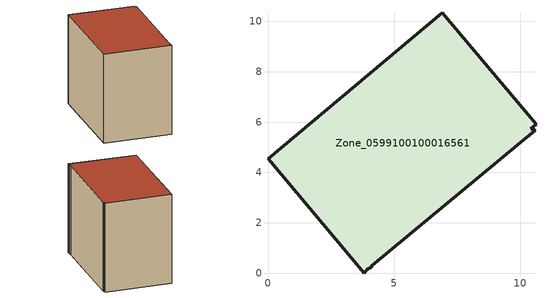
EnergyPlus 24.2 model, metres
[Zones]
Zone_0599100100016561
 floor ground (C_G): 10.56,5.72 10.6,5.68 4.11,0.3 4.1,0.24 3.93,0.15 3.82,0 0,4.55 6.9,10.34 10.62,5.91 10.42,5.74 z0.08
 wall outside (C_F): 0,4.55 3.82,0 3.93,0.15 4.1,0.24 4.11,0.3 10.6,5.68 10.56,5.72 10.42,5.74 10.62,5.91 6.9,10.34 0,4.55 z0.08:8.04
 roof outside (C_R): 10.6,5.68 10.56,5.72 10.42,5.74 10.62,5.91 6.9,10.34 0,4.55 3.82,0 3.93,0.15 4.1,0.24 4.11,0.3 z8.04
[BUILDING]
Pand.0599100100016561: North Axis=0; Terrain=City; Loads Convergence Tolerance Value=0.04; Temperature Convergence Tolerance Value=0.4; Solar Distribution=FullExterior; Maximum Number of Warmup Days=25; Minimum Number of Warmup Days=1
[Site:Location]
Rotterdam.The.Hague.AP_ZH_NLD Design_Conditions: Latitude=51.96; Longitude=4.45; Time Zone=1; Elevation=-4.5
[SITE:GROUNDTEMPERATURE:BUILDINGSURFACE]
18, 18, 18, 18, 18, 18, 18, 18, 18, 18, 18, 18
[MATERIAL] Thermal Absorptance=0.9; Solar Absorptance=0.7; Visible Absorptance=0.7
Name | Roughness | Thickness | Conductivity | Density | Specific Heat
G.TC.2015-2018 | MediumSmooth | 0.15 | 0.0428571 | 540 | 1210
F.TC.2015-2018 | Rough | 0.3 | 0.0666667 | 1920 | 840
R.TC.2015-2018 | MediumRough | 0.2 | 0.0333333 | 1500 | 1000
[CONSTRUCTION]
C_G: G.TC.2015-2018
C_F: F.TC.2015-2018
C_R: R.TC.2015-2018
[ZONE]
Zone_0599100100016561: Type=1; Multiplier=1; Ceiling Height=Autocalculate; Volume=Autocalculate; Floor Area=autocalculate; Part of Total Floor Area=Yes
[ZONEINFILTRATION:DESIGNFLOWRATE]
Infil_Zone_0599100100016561: Zone or ZoneList or Space or SpaceList=Zone_0599100100016561; Schedule=AlwaysOn; Design Flow Rate Calculation Method=Flow/Area; Flow Rate per Floor Area=0.0015; Constant Term Coefficient=1; Temperature Term Coefficient=0; Velocity Term Coefficient=0; Velocity Squared Term Coefficient=0
[HVACTEMPLATE:ZONE:IDEALLOADSAIRSYSTEM]
Zone_0599100100016561: Maximum Heating Supply Air Temperature=50; Minimum Cooling Supply Air Temperature=13; Maximum Heating Supply Air Humidity Ratio=0.0156; Minimum Cooling Supply Air Humidity Ratio=0.0077; Heating Limit=NoLimit; Cooling Limit=NoLimit; Dehumidification Control Type=ConstantSensibleHeatRatio; Cooling Sensible Heat Ratio=0.7; Dehumidification Setpoint=60; Humidification Control Type=None; Humidification Setpoint=30; Outdoor Air Method=None; Outdoor Air Flow Rate per Person=0.00944; Outdoor Air Flow Rate per Zone Floor Area=0; Outdoor Air Flow Rate per Zone=0; Demand Controlled Ventilation Type=None; Outdoor Air Economizer Type=NoEconomizer; Heat Recovery Type=None; Sensible Heat Recovery Effectiveness=0.7; Latent Heat Recovery Effectiveness=0.65
[ZONECONTROL:THERMOSTAT]
ThermostatControl_Zone_0599100100016561: Zone or ZoneList=Zone_0599100100016561; Control Type Schedule=DualSetpointControlType; Control 1=Thermostat_Zone_0599100100016561; Temperature Difference Between Cutout And Setpoint=0
[THERMOSTATSETPOINT:DUALSETPOINT]
Thermostat_Zone_0599100100016561: Heating Setpoint Temperature Schedule=HeatingSetpoint_Zone_0599100100016561; Cooling Setpoint Temperature Schedule=CoolingSetpoint_Zone_0599100100016561
[SCHEDULE:COMPACT]
HeatingSetpoint_Zone_0599100100016561: Through: 12/31, For: AllDays, Until: 24:00, 21
CoolingSetpoint_Zone_0599100100016561: Through: 12/31, For: AllDays, Until: 24:00, 24
DualSetpointControlType: Through: 12/31, For: AllDays, Until: 24:00, 4
AlwaysOn: Through: 12/31, For: AllDays, Until: 24:00, 1
